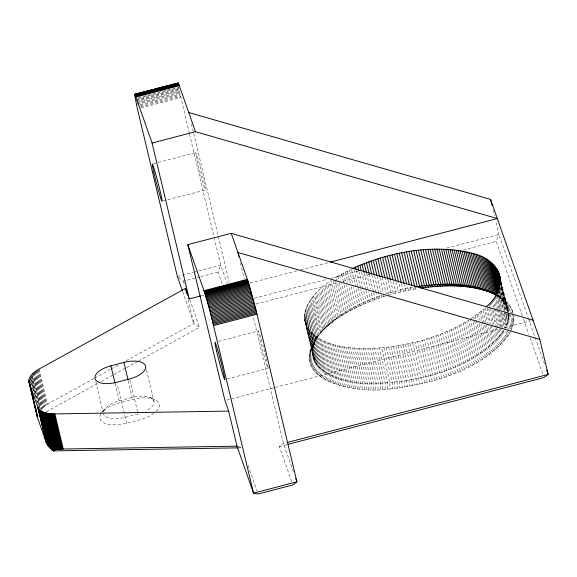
<?xml version="1.0" encoding="UTF-8"?>
<svg xmlns="http://www.w3.org/2000/svg" width="577" height="577" viewBox="0 0 577 577"><rect width="100%" height="100%" fill="white"/><g stroke="black" fill="none" stroke-linecap="round" stroke-linejoin="round"><path stroke-width="0.43" stroke-dasharray="2.88 2.16" d="M317.819 336.146C283.805 382.104 360.048 394.257 389.915 388.948L389.915 382.854L381.563 347.78C356.954 349.042 326.914 349.669 308.846 330.037C295.684 311.234 315.756 290.455 330.974 280.617L339.334 315.691C333.355 322.788 324.476 327.209 318.85 334.876M389.915 388.948C433.212 383.784 481.701 370.867 509.022 334.307L503.916 330.556C475.03 368.689 421.628 381.332 376.103 383.517C348.198 386.475 291.154 369.568 320.92 332.323L312.561 297.242M508.02 312.554C509.628 317.819 507.572 323.38 505.279 328.125L501.096 310.592M502.531 312.885L505.878 326.921L511.071 330.506L512.96 325.507L513.876 320.624L513.804 315.907L512.289 315.064M387.463 389.143L387.578 383.034L379.219 347.96M388.566 294.465L385.263 279.059M385.032 389.302L385.248 383.193L376.889 348.119M382.616 389.432L382.933 383.323L374.581 348.241M380.214 389.533L380.64 383.416L372.28 348.342M377.834 389.605L378.361 383.481L370.001 348.407M375.476 389.641L376.103 383.517L367.744 348.443M373.139 389.648L373.86 383.525L365.508 348.45M337.055 318.771C351.321 309.02 367.282 301.973 383.676 296.657L383.95 294.522M370.823 389.626L371.646 383.503L363.294 348.429M368.537 389.569L369.453 383.453L361.101 348.371M366.272 389.482L367.289 383.366L358.93 348.292M381.274 297.443L381.649 295.28C359.673 302.911 337.487 313.289 321.901 331.104L313.549 296.03M364.029 389.367L365.147 383.251L356.788 348.176M361.822 389.215L363.034 383.114L354.675 348.032M359.644 389.035L360.95 382.94L352.59 347.866M378.887 298.259L379.363 296.059L378.945 294.306M357.502 388.826L358.894 382.739L350.535 347.664M355.382 388.588L356.874 382.508L348.515 347.433M353.304 388.314L354.877 382.248L346.525 347.166M376.514 299.095L377.091 296.859L376.262 293.354M351.256 388.011L352.922 381.96L344.563 346.878M349.251 387.679L350.996 381.635L342.644 346.561M374.17 299.953L374.848 297.682L373.593 292.424M347.282 387.311L349.114 381.289L340.755 346.214M345.349 386.922L347.26 380.914L338.908 345.839M343.452 386.496L345.45 380.51L337.098 345.435M371.84 300.841L372.619 298.525L371.155 292.388M341.598 386.049L343.683 380.077L335.324 345.003M339.795 385.566L341.945 379.616L333.593 344.541M369.54 301.742L370.42 299.391L368.537 291.5M338.028 385.061L340.257 379.132L331.898 344.058M336.304 384.52L338.612 378.613L330.253 343.539M222.116 283.769L218.012 272.092L220.746 265.146L214.507 238.965M522.358 315.821L496.198 241.402L498.932 234.457L495.593 220.428M334.631 383.95L337.004 378.072L328.652 342.998M367.26 302.673L368.241 300.278L365.941 290.635M333.001 383.359L335.446 377.502L327.087 342.428M331.414 382.739L333.932 376.911L325.572 341.836M365.017 303.617L366.085 301.187L363.373 289.791M329.878 382.089L332.46 376.291L324.108 341.216M328.4 381.411L331.039 375.641L322.687 340.567M362.796 304.591L363.964 302.117L360.827 288.962M326.964 380.712L329.669 374.971L321.31 339.896M325.579 379.983L328.342 374.278L319.99 339.197M324.245 379.233L327.065 373.557L318.713 338.483M360.603 305.579L361.866 303.062L358.31 288.154M322.969 378.454L325.846 372.814L317.487 337.733M321.742 377.654L324.671 372.042L316.311 336.968M358.44 306.589L359.796 304.029L355.829 287.368M320.567 376.824L323.546 371.249L315.193 336.175M509.022 334.307L510.443 331.768M319.449 375.973L322.478 370.441L314.126 335.36M356.312 307.613L357.762 305.009L353.578 287.469M318.389 375.1L321.461 369.605L313.109 334.53M317.386 374.206L320.502 368.746L312.143 333.672M354.213 308.659L355.749 306.012L351.155 286.719M316.434 373.29L319.593 367.866L311.241 332.792M315.547 372.353L318.742 366.972L310.383 331.89M352.158 309.719L353.78 307.029L348.768 285.983M314.71 371.393L317.941 366.049L305.089 311.717M313.938 370.412L317.199 365.111L308.846 330.037M350.131 310.801L351.84 308.06L346.409 285.262M313.217 369.41L316.513 364.159L304.649 314.054M312.561 368.393L315.886 363.185L304.519 315.208M93.9 378.519L46.78 404.506L43.744 406.994L41.825 409.533L33.156 373.168M348.14 311.897L349.936 309.106L343.676 282.802M311.969 367.354L315.316 362.19L304.447 316.355M311.429 366.301L314.804 361.18L304.432 317.487M346.193 313.008L348.075 310.174L341.808 283.862M310.953 365.234L314.35 360.156L304.483 318.612M310.534 364.145L313.946 359.11L304.584 319.723M344.281 314.133L346.243 311.248L339.348 282.312M310.181 363.034L313.607 358.057L304.75 320.819M309.885 361.916L313.325 356.983M342.413 315.273L344.455 312.345L336.095 277.263L351.436 268.954M309.654 360.784L313.102 355.901M340.581 316.427L342.709 313.448L334.35 278.374L336.095 277.263M309.481 359.637L312.943 354.797M309.373 358.476L312.835 353.687M338.8 317.595L341 314.566L333.059 281.244M309.33 357.3L312.792 352.569M309.344 356.117L312.806 351.429M309.416 354.92L312.878 350.282M335.36 319.961L337.704 316.831L329.352 281.756M309.553 353.715L313.008 349.128M333.708 321.165L336.124 317.977L327.772 282.903M309.748 352.497L313.196 347.967L304.836 312.893M310.008 351.27L313.441 346.791M332.107 322.377L334.595 319.139L326.236 284.064M310.332 350.037L313.751 345.616L305.392 310.534M330.549 323.596L333.102 320.307L324.75 285.233M310.714 348.796L314.119 344.426L305.76 309.351M329.041 324.829L331.66 321.483L323.308 286.408M311.154 347.549L314.537 343.228L306.185 308.154M311.659 346.294L315.02 342.031L306.668 306.957M327.585 326.063L330.268 322.666L321.908 287.591M326.178 327.303L328.919 323.856L320.567 288.781M312.222 345.039L315.561 340.827L307.202 305.752M312.849 343.777L316.16 339.622L307.801 304.541M324.822 328.558L327.621 325.053L319.269 289.979M323.524 329.813L326.38 326.257L318.021 291.183M313.527 342.507L316.809 338.41L308.457 303.329M322.276 331.075L325.183 327.462L316.823 292.388M314.27 341.238L317.523 337.192L309.164 302.117M102.425 411.841L104.538 409.23M315.929 338.692L319.11 334.754L310.751 299.679M321.079 332.338L324.036 328.674L315.677 293.599M315.071 339.968L318.288 335.973L309.928 300.898M316.845 337.422L322.947 329.885L314.588 294.811M470.94 318.85L484.161 308.81L487.5 322.846M291.673 481.6L279.362 446.591L283.444 443.475L286.055 442.797M381.563 347.78C412.043 344.931 442.343 336.247 468.625 320.329L476.977 355.403L480.879 360.272M94.693 378.086L110.431 369.41M111.217 368.977L118.307 365.075M126.175 360.74L193.872 323.445L199.534 327.347L139.028 360.683M46.29 411.769L98.162 383.193M101.3 381.462L113.092 374.971M113.878 374.538L125.663 368.039M126.45 367.607L138.242 361.115M383.676 296.657L385.292 296.145M388.545 295.157L403.417 291.277L417.64 288.536M138.61 97.585L178.531 87.177L189.35 133.345M137.881 98.537L178.675 87.899M136.302 99.756L178.827 88.67M136.475 100.578L179 89.485M136.655 101.444L179.18 90.358M139.454 101.682L179.382 91.267M137.066 103.319L179.591 92.226M137.29 104.314L179.815 93.222M140.124 104.668L180.046 94.253M140.37 105.735L180.298 95.328M140.629 106.839L180.551 96.424M140.896 107.971L180.825 97.563M153.201 163.724L195.733 152.631M162.873 201.056L205.398 189.97A19.301 0.815 75.4 0 0 199.007 162.483A19.301 0.815 75.4 0 0 197.284 161.445A19.301 0.815 75.4 0 0 205.398 189.97M177.355 276.462L192.978 272.387M193.843 272.164L220.746 265.146L227.194 283.487M178.675 277.508L183.291 281.15L196.31 277.753M197.183 277.53L199.786 276.845M200.652 276.621L218.012 272.092M201.409 295.734L204.02 295.056M250.144 283.026L297.141 270.764M300.624 269.856L328.479 262.593M254.255 298.273L327.397 279.196M330.881 278.287L357.877 271.248M446.692 248.081L498.932 234.457L528.164 317.595M255.878 304.086L337.725 282.737M342.947 281.374L369.944 274.335M463.107 250.036L496.198 241.402M218.51 341.375L258.431 330.96M103.37 411.704A19.301 8.705 -13.4 0 1 119.244 400.892L132.263 397.495A19.301 8.705 -13.4 0 1 152.754 399.205A19.301 8.705 -13.4 0 1 145.678 411.156M156.216 411.379A23.787 10.725 -13.4 0 0 155.314 399.854A23.787 10.725 -13.4 0 0 132.522 399.479L119.504 402.876A23.787 10.725 -13.4 0 0 101.372 413.146M227.295 378.93L268.089 368.292M138.062 413.99L125.043 417.38A19.301 8.705 -13.4 0 1 103.485 414.005M100.867 413.918A23.787 10.725 -13.4 0 0 126.644 423.201L139.663 419.804A23.787 10.725 -13.4 0 0 154.881 412.584M226.696 400.092L499.978 328.811M504.334 327.678L530.443 320.862M279.362 446.591L287.195 444.542M415.967 288.81L414.849 287.014L400.452 289.928L386.273 293.794L382.508 278.006M238.301 447.853L241.886 447.795L237.017 446.165M149.876 397.409L154.225 399.363M497.489 295.604C504.839 299.138 511.46 305.471 513.4 313.621L508.106 310.765C506.649 304.411 502.062 299.261 496.768 295.705L501.55 297.891M495.593 294.934L500.324 297.09M497.886 296.499L502.726 298.713M503.844 299.564L498.954 297.306L498.117 293.801M504.904 300.437L499.971 298.143L498.506 292.005M505.906 301.331L500.937 299.001L499.055 291.111M501.839 299.881L506.858 302.254M507.746 303.192L502.697 300.776L499.769 288.5M503.49 301.699L508.582 304.151M504.233 302.637L509.354 305.132M504.918 303.589L510.068 306.127M505.546 304.562L510.732 307.144M506.116 305.558L511.323 308.183M506.635 306.567L511.864 309.243M507.089 307.591L512.34 310.311M507.486 308.637L512.758 311.4M507.825 309.69L513.112 312.503M497.713 295.554L499.047 296.311M508.597 314.061L513.919 317.069M508.647 315.179L513.963 318.244M513.948 319.427L508.633 316.319L507.796 312.806M513.876 320.624L508.561 317.458L507.933 314.833M513.739 321.829L508.431 318.619L506.967 312.482M513.544 323.048L508.243 319.781L506.361 311.89M513.285 324.274L507.991 320.956L506.317 313.938M512.96 325.507L507.681 322.132L505.178 311.609M512.578 326.748L507.32 323.322L504.601 311.919M512.138 327.996L506.894 324.512L503.764 311.364M511.633 329.243L506.411 325.716L503.49 313.441M507.19 331.191L509.765 333.037M508.222 335.576L503.144 331.775L502.315 328.263M507.363 336.845L502.329 332.987L501.074 327.729M506.447 338.122L501.449 334.206L499.776 327.195M505.474 339.391L500.519 335.425L499.055 329.287M504.442 340.668L499.531 336.643L493.263 310.339M503.353 341.937L498.492 337.862L495.773 326.459M502.214 343.207L497.396 339.074L494.893 328.551M501.016 344.469L496.256 340.286L492.7 325.378M499.769 345.731L495.059 341.49L491.092 324.829M498.463 346.986L493.811 342.695L490.053 326.907M497.114 348.234L492.513 343.892L487.709 323.719M495.708 349.482L491.171 345.082L485.949 323.156M494.251 350.715L489.772 346.265L481.42 311.191M492.744 351.948L488.33 347.441L479.977 312.366M491.186 353.167L486.844 348.609L480.994 324.058M489.584 354.379L485.307 349.77L479.04 323.459M487.933 355.576L483.728 350.917L476.414 320.228M486.238 356.766L482.105 352.057L473.746 316.982M484.492 357.949L480.439 353.182L472.498 319.86M482.711 359.118L478.73 354.3L470.37 319.225M479.011 361.411L475.188 356.499L466.836 321.418M477.1 362.536L473.364 357.574L465.004 322.5M475.152 363.647L471.496 358.642L463.136 323.56M473.162 364.743L469.591 359.687L461.239 324.613M471.135 365.825L467.658 360.719L459.299 325.644M469.072 366.885L465.682 361.736L457.323 326.661M466.981 367.931L463.677 362.738L455.318 327.664M464.853 368.955L461.636 363.719L453.284 328.645M462.689 369.965L459.573 364.686L451.214 329.611M460.496 370.953L457.474 365.63L449.115 330.556M412.447 287.425L413.457 289.243M458.275 371.92L455.347 366.561L446.995 331.479M456.025 372.872L453.197 367.47L444.838 332.388M453.753 373.795L451.019 368.357L442.66 333.275M410.947 289.704L409.418 285.24M451.452 374.704L448.812 369.222L440.46 334.141M449.122 375.584L446.591 370.066L438.231 334.992M446.778 376.449L444.34 370.888L435.988 335.814M408.429 290.202L407.016 285.716M444.405 377.286L442.076 371.689L433.716 336.615M442.018 378.094L439.789 372.468L431.43 337.394M439.616 378.887L437.481 373.225L429.129 338.144M405.927 290.721L404.196 284.461M437.186 379.652L435.166 373.954L426.807 338.879M528.467 318.446L544.573 364.253M523.548 319.204L528.9 334.422M530.09 337.805L542.878 374.163M293.412 471.82L283.444 443.475L253.188 316.456M183.291 281.15L185.361 287.029M189.79 299.629L199.534 327.347M248.088 465.437L257.241 491.474M182.664 291.565L193.872 323.445L188.023 298.893M434.748 380.387L432.829 374.661L424.47 339.586M432.296 381.101L430.485 375.346L422.126 340.271M403.417 291.277L401.383 283.235M429.829 381.786L419.767 340.928M427.355 382.45L417.395 341.555M126.644 423.201L117.109 384.058M424.867 383.085L415.014 342.161M400.921 291.854L398.779 282.91M493.083 209.905L494.547 216.043M501.211 281.828L508.33 311.847L508.106 310.765M501.182 282.254L508.077 311.191M501.24 283.04L507.969 311.429M501.204 283.769L507.81 311.674M501.312 285.391L507.587 311.933M501.247 286.769L507.096 311.32M501.161 287.808L506.757 311.602M500.685 287.728L506.152 311.01M499.841 286.755L505.481 310.433M499.329 287.058L504.969 310.736M499.17 289.12L504.392 311.046M498.744 290.318L503.555 310.484M498.059 290.642L502.654 309.928M497.937 293.599L501.694 309.38M497.129 293.931L500.894 309.712M496.689 296.015L499.819 309.171M500.656 312.676L504.413 328.464M495.556 295.482L498.694 308.63M498.903 309.51L503.079 327.051M494.792 296.693L497.713 308.969M497.922 309.849L502.105 327.39M493.97 297.912L496.48 308.435M496.682 309.315L500.865 326.849M493.09 299.131L495.181 307.902M495.391 308.782L499.567 326.315M492.159 300.35L493.833 307.368M494.042 308.241L498.218 325.781M491.171 301.569L492.426 306.827M490.133 302.781L490.969 306.293M491.806 309.799L495.564 325.587M489.044 304L489.671 306.625M489.88 307.505L493.847 324.166M488.733 308.717L492.491 324.498M487.118 308.168L490.883 323.949M485.459 307.613L489.217 323.401M482.812 310L485.74 322.283M478.484 313.535L480.158 320.545M476.955 314.689L478.203 319.954M475.376 315.843L476.205 319.348M412.627 342.745L422.371 383.691M395.973 281.735L398.426 292.46M410.233 343.301L419.876 384.268M393.384 281.468L395.937 293.094M407.838 343.827L417.366 384.816M390.6 280.343L393.464 293.751M405.436 344.325L414.863 385.342M388.025 280.126L390.954 292.402L390.997 294.443M403.034 344.801L411.387 379.875L412.346 385.833M400.633 345.241L408.985 380.322L409.836 386.301M398.231 345.659L406.583 380.733L407.326 386.734M379.983 277.862L383.532 292.77M395.829 346.049L404.181 381.123L404.823 387.138M377.048 275.986L380.813 291.774M393.435 346.409L401.787 381.484L402.313 387.52M374.56 275.885L378.736 293.426M391.04 346.741L399.399 381.815L399.818 387.867M371.869 274.933L376.053 292.474M388.66 347.044L397.012 382.118L397.329 388.177M369.208 274.003L373.384 291.544M386.28 347.318L394.639 382.392L394.848 388.465M366.561 273.094L370.326 288.882M383.914 347.563L392.273 382.638L392.374 388.725M363.943 272.207L368.328 290.628M361.555 272.221L365.731 289.755M358.988 271.37L363.164 288.911M356.442 270.548L360.618 288.082M353.925 269.74L358.101 287.281M351.645 269.827L355.62 286.488M349.402 269.935L352.742 283.963M347.397 270.93L350.318 283.213M345.421 271.947L347.931 282.47M343.488 272.986L345.573 281.756M341.584 274.032L343.466 281.922M339.716 275.099L340.971 280.357M337.891 276.174L339.139 281.439M311.63 298.46L319.99 333.542M240.45 263.018L244.208 278.785M191.449 123.918L193.533 132.674M193.742 133.554L229.22 282.47M189.559 134.217L214.298 238.092M146.515 370.182L153.821 400.878M129.919 379.789L137.643 412.238M128.296 380.834L132.522 399.479M115.068 383.352L119.244 400.892M95.76 381.563L103.067 412.252M39.106 369.028L47.458 404.102M38.421 369.417L46.78 404.506M37.75 369.814L46.117 404.939M37.101 370.21L45.482 405.407M36.474 370.622L44.876 405.905M35.861 371.033L44.299 406.432M35.276 371.451L43.744 406.994M34.714 371.876L43.217 407.586M34.173 372.302L42.727 408.206M33.654 372.735L42.258 408.855M32.687 373.607L41.205 409.367M32.247 374.047L40.635 409.259M32.24 376.226L39.871 408.271M31.85 376.687L39.135 407.275M31.064 375.382L37.642 402.977M37.844 403.842L38.464 406.424M30.725 375.829L36.95 401.96M31.028 378.858L35.55 397.834M30.545 378.469L34.295 394.199M29.874 377.163L32.759 389.287M30.256 380.178L31.483 385.335M267.764 365.14A19.301 0.815 75.4 0 1 264.85 358.569A19.301 0.815 75.4 0 1 258.467 332.482A19.301 0.815 75.4 0 1 262.549 343.827M262.737 344.527A19.301 0.815 75.4 0 1 264.655 351.79M265.023 353.239A19.301 0.815 75.4 0 1 266.206 358.079M266.365 358.721A19.301 0.815 75.4 0 1 267.396 363.322"/><path stroke-width="0.87" d="M177.983 83.427L178.098 83.009L179.108 85.144L195.473 131.7L497.324 218.553L330.217 262.138M238.301 447.853L53.481 450.882L49.283 447.132L46.218 442.451L37.397 417.33L29.038 382.241C28.021 375.988 34.432 371.768 39.106 369.028L185.513 288.37L189.22 298.915L200.536 295.965M178.098 83.009L134.65 94.34L134.592 94.751L137.16 107.748L177.355 276.462L182.368 290.729M486.699 306.416C510.515 286.444 500.367 258.51 471.128 253.051C431.315 243.631 388.963 252.264 352.129 268.63M237.017 446.165L228.658 411.091L224.951 400.539L187.813 244.648L231.211 233.332L248.045 281.295L256.145 310.686L296.931 481.824L292.842 484.94L258.128 493.991L253.534 493.147L237.017 446.165L62.431 449.029L57.231 449.476L52.673 450.615L43.542 412.281L40.224 410.471L38.19 408.127L29.038 382.241M134.614 94.412L178.17 83.059M134.708 94.325L178.257 83.175M136.323 94.296L138.927 93.618M140.665 93.164L145.873 91.808M151.946 90.221L154.549 89.543M156.288 89.089L163.226 87.278M164.964 86.824L170.172 85.468M171.91 85.014L174.514 84.336M134.867 94.491L178.365 83.348M134.968 94.664L178.481 83.586M135.083 94.902L178.618 83.889M135.22 95.205L135.371 95.566L178.762 84.249M135.371 95.566L135.53 95.984L178.928 84.668M135.53 95.984L135.71 96.467L179.108 85.144M135.71 96.467L135.905 97.001L179.296 85.684M135.905 97.001L152.083 143.017L195.473 131.7M187.813 244.648L203.991 290.671L247.389 279.347M203.991 290.671L204.2 291.262L247.591 279.946M204.2 291.262L204.417 291.912L247.814 280.588M204.417 291.912L204.647 292.611L248.045 281.295M204.647 292.611L204.893 293.361L248.283 282.045M204.893 293.361L205.145 294.162L248.536 282.845M205.145 294.162L205.405 295.013L248.802 283.696M205.405 295.013L205.679 295.914L249.076 284.591M205.679 295.914L205.967 296.852L249.358 285.536M205.967 296.852L206.256 297.833L249.653 286.517M206.256 297.833L206.559 298.85L249.949 287.534M206.559 298.85L206.869 299.91L250.259 288.594M206.869 299.91L207.179 300.999L250.577 289.683M207.179 300.999L207.496 302.124L250.894 290.808M207.496 302.124L207.821 303.278L251.219 291.955M207.821 303.278L208.153 304.454L251.55 293.138M208.153 304.454L208.485 305.651L251.882 294.335M208.485 305.651L208.824 306.87L252.214 295.554M208.824 306.87L209.155 308.111L252.553 296.794M209.155 308.111L209.494 309.366L252.892 298.042M209.494 309.366L209.833 310.628L253.224 299.312M209.833 310.628L210.172 311.897L253.563 300.581M210.172 311.897L210.504 313.174L253.902 301.858M295.756 478.492L296.931 481.824L253.534 493.147L210.836 314.458L254.233 303.134M211.168 315.734L254.565 304.418M211.499 317.004L254.89 305.687M211.817 318.273L255.214 306.957M212.134 319.528L255.532 308.212M212.444 320.776L255.842 309.46M212.747 322.002L256.145 310.686M213.043 323.214L256.44 311.89M213.331 324.397L256.729 313.08M213.613 325.558L257.003 314.241M110.892 365.818L123.911 362.421A19.301 8.705 -13.4 0 1 145.469 365.796A19.301 8.705 -13.4 0 1 129.71 378.909L116.691 382.306A19.301 8.705 -13.4 0 1 95.133 378.93A19.301 8.705 -13.4 0 1 110.892 365.818L114.859 382.479M286.928 442.566L548.15 374.437L539.791 339.363L490.58 199.382L188.737 112.529M288.067 444.319L544.068 377.546L548.15 374.437L546.657 370.196M415.649 286.884C441.686 282.961 469.909 281.864 494.143 293.794M493.414 293.455C470.565 284.108 445.018 284.843 420.979 288.024L419.645 286.264L411.293 251.183M43.542 412.281L48.677 413.572L54.072 413.94L228.658 411.091M231.211 233.332L533.054 320.185M539.791 339.363L237.948 252.502L238.993 256.888M496.177 294.861L485.993 290.245L477.633 255.164M488.661 291.587L484.428 289.676L476.075 254.594M495.924 294.897L488.971 291.457L480.619 256.383M486.988 291.024L482.826 289.135L474.467 254.053M485.264 290.483L481.175 288.615L472.823 253.541M483.497 289.979L479.487 288.132L471.128 253.051M481.694 289.495L477.756 287.671L469.397 252.596M479.84 289.041L475.982 287.238L467.63 252.163M477.944 288.623L474.171 286.834L465.819 251.76M476.011 288.226L472.325 286.459L463.966 251.377M474.042 287.865L470.435 286.113L462.076 251.031M472.036 287.534L468.51 285.788L460.157 250.714M469.988 287.231L466.555 285.5L458.196 250.425M467.911 286.957L464.564 285.24L456.205 250.166M465.79 286.719L462.538 285.009L454.186 249.935M463.648 286.502L460.489 284.807L452.13 249.733M461.47 286.322L458.398 284.634L450.046 249.56M459.256 286.178L456.284 284.49L447.932 249.415M457.02 286.055L454.149 284.382L445.79 249.307M454.755 285.968L451.979 284.295L443.626 249.221M452.469 285.918L449.786 284.245L441.434 249.17M450.154 285.889L447.572 284.223L439.212 249.149M447.817 285.896L445.336 284.23L436.977 249.149M445.458 285.94L443.078 284.266L434.719 249.192M443.078 286.004L440.799 284.331L432.44 249.257M440.677 286.105L438.498 284.425L430.146 249.351M438.26 286.242L436.19 284.555L427.831 249.48M435.83 286.401L433.861 284.706L425.501 249.632M433.377 286.596L431.517 284.894L423.165 249.819M430.918 286.819L429.165 285.11L420.806 250.036M428.444 287.079L426.8 285.355L418.44 250.281M425.963 287.36L424.42 285.629L416.067 250.555M423.475 287.678L422.039 285.932L413.68 250.858M210.504 313.174L210.836 314.458M490.58 199.382L492.044 205.52M499.473 274.616L500.598 279.405M499.134 273.556L500.591 279.694M498.73 272.517L500.612 280.408M498.276 271.493L500.576 281.136M497.763 270.483L500.475 281.879M497.194 269.488L500.62 284.136M496.559 268.514L500.324 284.295M495.874 267.555L500.057 285.096M495.138 266.617L499.942 286.791M494.338 265.701L499.35 286.747M493.486 264.8L499.127 288.478M492.578 263.927L498.845 290.231M491.618 263.069L498.297 291.125M490.601 262.232L497.706 292.049M489.534 261.417L497.049 292.986M488.409 260.631L496.559 294.825M487.233 259.859L495.593 294.934L494.366 294.191L486.014 259.116M484.738 258.395L493.09 293.469M483.411 257.703L491.77 292.777M482.04 257.025L490.392 292.106M479.148 255.762L487.507 290.837M408.898 251.543L417.25 286.625M406.496 251.933L414.639 286.134M404.095 252.351L412.028 285.673M401.686 252.798L409.208 284.367M399.284 253.267L406.597 283.963M396.882 253.772L403.987 283.581M394.488 254.298L401.174 282.355M392.093 254.854L398.57 282.038M389.706 255.431L395.764 280.862M387.326 256.037L392.966 279.715M384.96 256.671L390.391 279.47M382.594 257.328L387.823 279.246M380.25 258.013L385.054 278.179M377.913 258.72L382.299 277.133M375.598 259.448L379.774 276.989M373.29 260.205L376.846 275.114M371.004 260.984L374.35 275.013M368.739 261.785L371.66 274.061M366.489 262.607L368.999 273.13M364.267 263.451L366.352 272.221M362.06 264.316L363.943 272.207M359.882 265.204L361.137 270.469M357.733 266.112L358.779 270.498M355.605 267.043L356.233 269.668M152.083 143.017L189.22 298.915M185.513 288.37L186.768 293.628M123.911 362.421L128.087 379.962M54.894 413.933L63.246 449.014M54.072 413.94L62.431 449.029M53.264 413.933L61.631 449.065M52.464 413.911L60.845 449.101M51.678 413.868L60.08 449.158M50.906 413.817L59.337 449.216M50.149 413.752L58.616 449.295M49.406 413.666L57.916 449.375M48.677 413.572L57.231 449.476M47.97 413.457L56.575 449.584M47.278 413.334L55.94 449.699M46.607 413.19L55.334 449.829M45.951 413.038L54.75 449.966M45.316 412.872L54.188 450.11L53.481 450.882L52.038 450.01L42.994 412.065M44.703 412.685L53.481 450.882L51.425 449.411L42.474 411.827M44.112 412.49L53.481 450.882L50.848 448.819L41.97 411.581M41.501 411.322L50.293 448.25M41.046 411.048L49.773 447.687M40.621 410.766L49.283 447.132M40.224 410.471L48.829 446.598M39.849 410.168L48.403 446.071M39.503 409.85L48.014 445.567M39.186 409.526L47.653 445.069M38.897 409.187L47.328 444.593M38.63 408.841L47.033 444.131M38.392 408.487L46.78 443.684M38.19 408.127L46.557 443.251M38.01 407.751L46.369 442.84M37.858 407.376L46.218 442.451M29.557 382.392L30.386 385.876M32.456 394.589L33.084 397.2M35.363 406.778L35.983 409.396M28.879 380.207L31.353 390.607M31.764 392.338L34.245 402.746M34.656 404.477L37.137 414.877M28.85 380.625L37.281 416.024M28.85 381.036L37.519 417.705M37.397 417.33L37.26 416.32M153.893 172.768A19.301 0.815 75.4 0 0 162 201.286A19.301 0.815 75.4 0 0 155.61 173.8A19.301 0.815 75.4 0 0 153.893 172.768M216.57 351.011A19.301 0.815 75.4 0 0 224.691 379.608A19.301 0.815 75.4 0 0 218.337 352.222A19.301 0.815 75.4 0 0 216.57 351.011"/></g></svg>
